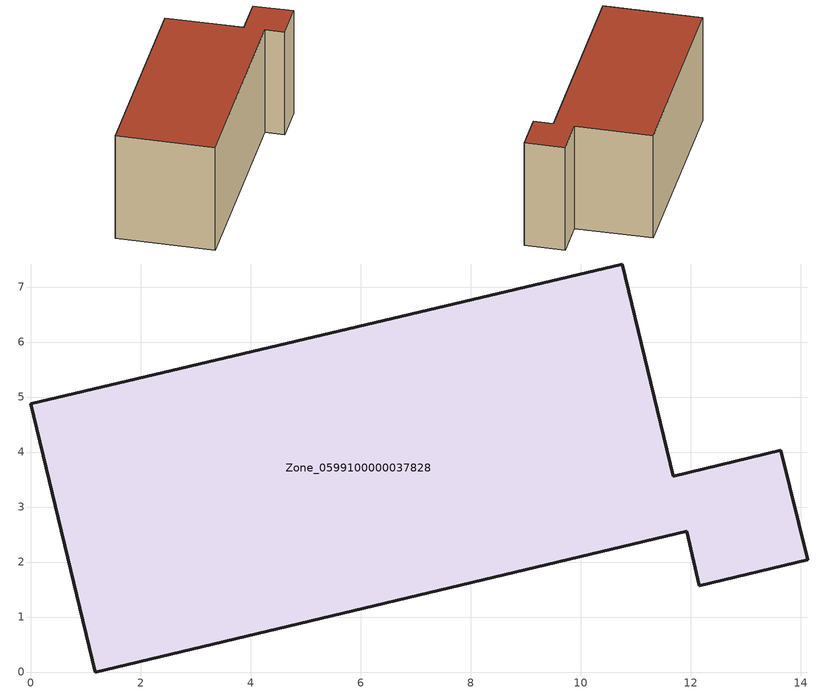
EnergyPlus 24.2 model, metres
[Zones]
Zone_0599100000037828
 floor ground (C_G): 11.93,2.56 1.17,0 0,4.88 10.76,7.42 11.68,3.56 13.64,4.03 14.13,2.04 12.16,1.57 z0
 wall outside (C_F): 10.76,7.42 0,4.88 1.17,0 11.93,2.56 12.16,1.57 14.13,2.04 13.64,4.03 11.68,3.56 10.76,7.42 z0:5.93
 roof outside (C_R): 11.68,3.56 10.76,7.42 0,4.88 1.17,0 11.93,2.56 12.16,1.57 14.13,2.04 13.64,4.03 z5.93
[BUILDING]
Pand.0599100000037828: North Axis=0; Terrain=City; Loads Convergence Tolerance Value=0.04; Temperature Convergence Tolerance Value=0.4; Solar Distribution=FullExterior; Maximum Number of Warmup Days=25; Minimum Number of Warmup Days=1
[Site:Location]
Rotterdam.The.Hague.AP_ZH_NLD Design_Conditions: Latitude=51.96; Longitude=4.45; Time Zone=1; Elevation=-4.5
[SITE:GROUNDTEMPERATURE:BUILDINGSURFACE]
18, 18, 18, 18, 18, 18, 18, 18, 18, 18, 18, 18
[MATERIAL] Thermal Absorptance=0.9; Solar Absorptance=0.7; Visible Absorptance=0.7
Name | Roughness | Thickness | Conductivity | Density | Specific Heat
G.TC.1975-1991 | MediumSmooth | 0.15 | 0.288461 | 540 | 1210
F.TC.1975-1991 | Rough | 0.3 | 0.230769 | 1920 | 840
R.TC.1975-1991 | MediumRough | 0.2 | 0.153846 | 1500 | 1000
[CONSTRUCTION]
C_G: G.TC.1975-1991
C_F: F.TC.1975-1991
C_R: R.TC.1975-1991
[ZONE]
Zone_0599100000037828: Type=1; Multiplier=1; Ceiling Height=Autocalculate; Volume=Autocalculate; Floor Area=autocalculate; Part of Total Floor Area=Yes
[ZONEINFILTRATION:DESIGNFLOWRATE]
Infil_Zone_0599100000037828: Zone or ZoneList or Space or SpaceList=Zone_0599100000037828; Schedule=AlwaysOn; Design Flow Rate Calculation Method=Flow/Area; Flow Rate per Floor Area=0.003; Constant Term Coefficient=1; Temperature Term Coefficient=0; Velocity Term Coefficient=0; Velocity Squared Term Coefficient=0
[HVACTEMPLATE:ZONE:IDEALLOADSAIRSYSTEM]
Zone_0599100000037828: Maximum Heating Supply Air Temperature=50; Minimum Cooling Supply Air Temperature=13; Maximum Heating Supply Air Humidity Ratio=0.0156; Minimum Cooling Supply Air Humidity Ratio=0.0077; Heating Limit=NoLimit; Cooling Limit=NoLimit; Dehumidification Control Type=ConstantSensibleHeatRatio; Cooling Sensible Heat Ratio=0.7; Dehumidification Setpoint=60; Humidification Control Type=None; Humidification Setpoint=30; Outdoor Air Method=None; Outdoor Air Flow Rate per Person=0.00944; Outdoor Air Flow Rate per Zone Floor Area=0; Outdoor Air Flow Rate per Zone=0; Demand Controlled Ventilation Type=None; Outdoor Air Economizer Type=NoEconomizer; Heat Recovery Type=None; Sensible Heat Recovery Effectiveness=0.7; Latent Heat Recovery Effectiveness=0.65
[ZONECONTROL:THERMOSTAT]
ThermostatControl_Zone_0599100000037828: Zone or ZoneList=Zone_0599100000037828; Control Type Schedule=DualSetpointControlType; Control 1=Thermostat_Zone_0599100000037828; Temperature Difference Between Cutout And Setpoint=0
[THERMOSTATSETPOINT:DUALSETPOINT]
Thermostat_Zone_0599100000037828: Heating Setpoint Temperature Schedule=HeatingSetpoint_Zone_0599100000037828; Cooling Setpoint Temperature Schedule=CoolingSetpoint_Zone_0599100000037828
[SCHEDULE:COMPACT]
HeatingSetpoint_Zone_0599100000037828: Through: 12/31, For: AllDays, Until: 24:00, 21
CoolingSetpoint_Zone_0599100000037828: Through: 12/31, For: AllDays, Until: 24:00, 24
DualSetpointControlType: Through: 12/31, For: AllDays, Until: 24:00, 4
AlwaysOn: Through: 12/31, For: AllDays, Until: 24:00, 1
